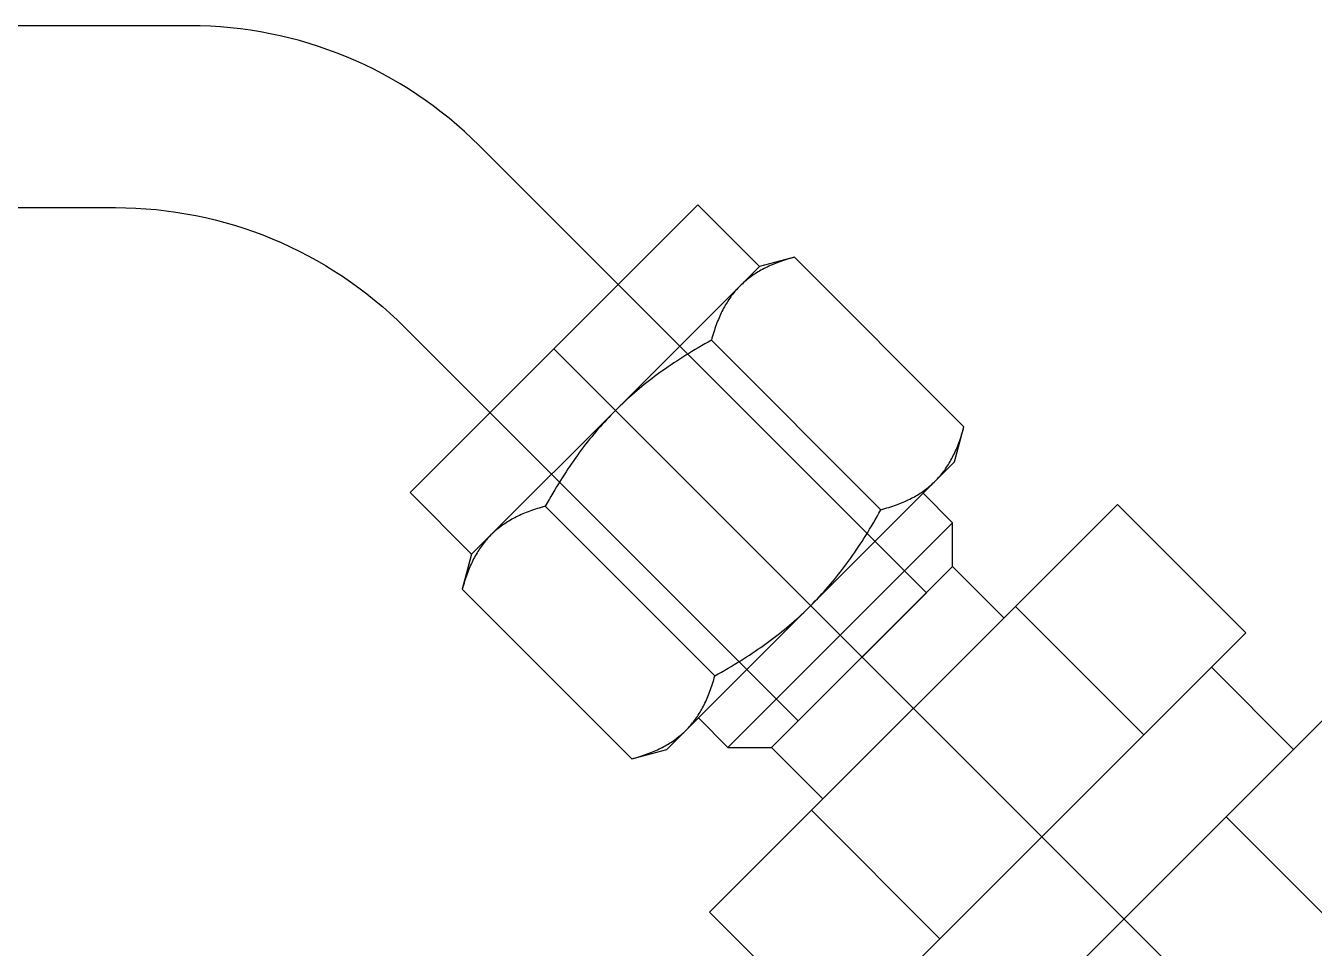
# Model space of a CAD drawing. Header units: inches. Extents: x 5.3 to 31.2, y 3.7 to 34.9.
# Drawn here: x 21.666 to 23.439, y 8.981 to 10.251 of the extents above; entities that cross this region are included whole.
import ezdxf

# ---------------------------------------------------------------- set-up
doc = ezdxf.new("R2010")
doc.units = ezdxf.units.IN
doc.header["$MEASUREMENT"] = 0
doc.linetypes.add('CENTER2', pattern=[28.575, 19.05, -3.175, 3.175, -3.175])
for name, color, linetype in [('.25 tubes', 170, 'Continuous'), ('Swagelok', 7, 'Continuous'), ('TRDETAIL3', 7, 'Continuous'), ('TRMODEL1', 7, 'Continuous')]:
    doc.layers.add(name, color=color, linetype=linetype)

# ---------------------------------------------------------------- blocks, each defined once
blk = doc.blocks.new('SS-CHS4-13')
at = {"layer": 'TRDETAIL3', "color": 4, "linetype": 'CENTER2'}
blk.add_line((-2.43, 0), (0, 0), dxfattribs=at)
at = {"layer": 'TRMODEL1', "color": 7, "linetype": 'Continuous'}
for p, q in [((-0.95, 0.3969), (-0.95, 0.1985)), ((-0.7, 0.3969), (-0.95, 0.3969)), ((-0.7, 0.1985), (-0.7, 0.3969)), ((-0.475, 0.3233), (-0.5, 0.28)), ((-0.4764, 0.3208), (-0.4779, 0.3182)), ((-0.475, 0.3233), (-0.4764, 0.3208)), ((-0.475, 0.3233), (-0.145, 0.3233)), ((-0.1436, 0.3208), (-0.145, 0.3233)), ((-0.12, 0.28), (-0.145, 0.3233)), ((-0.1421, 0.3182), (-0.1436, 0.3208)), ((-0.4853, 0.3035), (-0.4864, 0.3011)), ((-0.4842, 0.3059), (-0.4853, 0.3035)), ((-0.483, 0.3083), (-0.4842, 0.3059)), ((-0.4818, 0.3108), (-0.483, 0.3083)), ((-0.4805, 0.3132), (-0.4818, 0.3108)), ((-0.4792, 0.3157), (-0.4805, 0.3132)), ((-0.4779, 0.3182), (-0.4792, 0.3157)), ((-0.1408, 0.3157), (-0.1421, 0.3182)), ((-0.1395, 0.3132), (-0.1408, 0.3157)), ((-0.1382, 0.3108), (-0.1395, 0.3132)), ((-0.137, 0.3083), (-0.1382, 0.3108)), ((-0.1358, 0.3059), (-0.137, 0.3083)), ((-0.1347, 0.3035), (-0.1358, 0.3059)), ((-0.1336, 0.3011), (-0.1347, 0.3035)), ((-0.4928, 0.2848), (-0.4935, 0.2826)), ((-0.492, 0.2871), (-0.4928, 0.2848)), ((-0.4912, 0.2894), (-0.492, 0.2871)), ((-0.4903, 0.2917), (-0.4912, 0.2894)), ((-0.4894, 0.2941), (-0.4903, 0.2917)), ((-0.4884, 0.2964), (-0.4894, 0.2941)), ((-0.4874, 0.2987), (-0.4884, 0.2964)), ((-0.4864, 0.3011), (-0.4874, 0.2987)), ((-0.1326, 0.2987), (-0.1336, 0.3011)), ((-0.1316, 0.2964), (-0.1326, 0.2987)), ((-0.1306, 0.2941), (-0.1316, 0.2964)), ((-0.1297, 0.2917), (-0.1306, 0.2941)), ((-0.1288, 0.2894), (-0.1297, 0.2917)), ((-0.128, 0.2871), (-0.1288, 0.2894)), ((-0.1272, 0.2848), (-0.128, 0.2871)), ((-0.1265, 0.2826), (-0.1272, 0.2848)), ((-0.5, 0.2425), (-0.5, 0.28)), ((-0.4976, 0.2669), (-0.498, 0.2646)), ((-0.4971, 0.2691), (-0.4976, 0.2669)), ((-0.4966, 0.2713), (-0.4971, 0.2691)), ((-0.4961, 0.2735), (-0.4966, 0.2713)), ((-0.4955, 0.2758), (-0.4961, 0.2735)), ((-0.4949, 0.278), (-0.4955, 0.2758)), ((-0.4942, 0.2803), (-0.4949, 0.278)), ((-0.4935, 0.2826), (-0.4942, 0.2803)), ((-0.1258, 0.2803), (-0.1265, 0.2826)), ((-0.1251, 0.278), (-0.1258, 0.2803)), ((-0.1245, 0.2758), (-0.1251, 0.278)), ((-0.1239, 0.2735), (-0.1245, 0.2758)), ((-0.1234, 0.2713), (-0.1239, 0.2735)), ((-0.1229, 0.2691), (-0.1234, 0.2713)), ((-0.1224, 0.2669), (-0.1229, 0.2691)), ((-0.122, 0.2646), (-0.1224, 0.2669)), ((-0.12, 0.28), (-0.12, 0.2425)), ((0, 0.28), (-0.12, 0.28)), ((0, -0.28), (0, 0.28)), ((-0.4998, 0.2491), (-0.4999, 0.2469)), ((-0.4997, 0.2514), (-0.4998, 0.2491)), ((-0.4995, 0.2536), (-0.4997, 0.2514)), ((-0.4993, 0.2558), (-0.4995, 0.2536)), ((-0.499, 0.258), (-0.4993, 0.2558)), ((-0.4987, 0.2602), (-0.499, 0.258)), ((-0.4984, 0.2624), (-0.4987, 0.2602)), ((-0.498, 0.2646), (-0.4984, 0.2624)), ((-0.1216, 0.2624), (-0.122, 0.2646)), ((-0.1213, 0.2602), (-0.1216, 0.2624)), ((-0.121, 0.258), (-0.1213, 0.2602)), ((-0.1207, 0.2558), (-0.121, 0.258)), ((-0.1205, 0.2536), (-0.1207, 0.2558)), ((-0.1203, 0.2514), (-0.1205, 0.2536)), ((-0.1202, 0.2491), (-0.1203, 0.2514)), ((-0.1201, 0.2469), (-0.1202, 0.2491)), ((-0.4999, 0.2469), (-0.5, 0.2447)), ((-0.5, 0.2447), (-0.5, 0.2425)), ((-0.5, 0.2425), (-0.5, 0.2403)), ((-0.5, 0), (-0.5, 0.2425)), ((-0.5, 0.2403), (-0.4999, 0.238)), ((-0.4999, 0.238), (-0.4998, 0.2358)), ((-0.4998, 0.2358), (-0.4997, 0.2336)), ((-0.4997, 0.2336), (-0.4995, 0.2314)), ((-0.4995, 0.2314), (-0.4993, 0.2292)), ((-0.1207, 0.2292), (-0.1205, 0.2314)), ((-0.1205, 0.2314), (-0.1203, 0.2336)), ((-0.1203, 0.2336), (-0.1202, 0.2358)), ((-0.1202, 0.2358), (-0.1201, 0.238)), ((-0.12, 0.2447), (-0.1201, 0.2469)), ((-0.1201, 0.238), (-0.12, 0.2403)), ((-0.12, 0.2425), (-0.12, 0.2447)), ((-0.12, 0.2425), (-0.12, 0)), ((-0.12, 0.2403), (-0.12, 0.2425)), ((-0.5575, 0.2187), (-0.6, 0.1762)), ((-0.5575, -0.2188), (-0.5575, 0.2187)), ((-0.5, 0.2187), (-0.5575, 0.2187)), ((-0.4993, 0.2292), (-0.499, 0.227)), ((-0.499, 0.227), (-0.4987, 0.2248)), ((-0.4987, 0.2248), (-0.4984, 0.2226)), ((-0.4984, 0.2226), (-0.498, 0.2203)), ((-0.498, 0.2203), (-0.4976, 0.2181)), ((-0.4976, 0.2181), (-0.4971, 0.2159)), ((-0.4971, 0.2159), (-0.4966, 0.2137)), ((-0.4966, 0.2137), (-0.4961, 0.2114)), ((-0.1239, 0.2114), (-0.1234, 0.2137)), ((-0.1234, 0.2137), (-0.1229, 0.2159)), ((-0.1229, 0.2159), (-0.1224, 0.2181)), ((-0.1224, 0.2181), (-0.122, 0.2203)), ((-0.122, 0.2203), (-0.1216, 0.2226)), ((-0.1216, 0.2226), (-0.1213, 0.2248)), ((-0.1213, 0.2248), (-0.121, 0.227)), ((-0.121, 0.227), (-0.1207, 0.2292)), ((-1.11, -0.1985), (-1.11, 0.1985)), ((-0.95, 0.1985), (-0.95, -0.1985)), ((-0.7, 0.1985), (-0.95, 0.1985)), ((-0.7, -0.1985), (-0.7, 0.1985)), ((-0.4961, 0.2114), (-0.4955, 0.2092)), ((-0.4955, 0.2092), (-0.4949, 0.2069)), ((-0.4949, 0.2069), (-0.4942, 0.2047)), ((-0.4942, 0.2047), (-0.4935, 0.2024)), ((-0.4935, 0.2024), (-0.4928, 0.2001)), ((-0.4928, 0.2001), (-0.492, 0.1979)), ((-0.492, 0.1979), (-0.4912, 0.1956)), ((-0.4912, 0.1956), (-0.4903, 0.1932)), ((-0.1297, 0.1932), (-0.1288, 0.1956)), ((-0.1288, 0.1956), (-0.128, 0.1979)), ((-0.128, 0.1979), (-0.1272, 0.2001)), ((-0.1272, 0.2001), (-0.1265, 0.2024)), ((-0.1265, 0.2024), (-0.1258, 0.2047)), ((-0.1258, 0.2047), (-0.1251, 0.2069)), ((-0.1251, 0.2069), (-0.1245, 0.2092)), ((-0.1245, 0.2092), (-0.1239, 0.2114)), ((-0.4903, 0.1932), (-0.4894, 0.1909)), ((-0.4894, 0.1909), (-0.4884, 0.1886)), ((-0.4884, 0.1886), (-0.4874, 0.1862)), ((-0.4874, 0.1862), (-0.4864, 0.1839)), ((-0.4864, 0.1839), (-0.4853, 0.1815)), ((-0.4853, 0.1815), (-0.4842, 0.1791)), ((-0.4842, 0.1791), (-0.483, 0.1766)), ((-0.137, 0.1766), (-0.1358, 0.1791)), ((-0.1358, 0.1791), (-0.1347, 0.1815)), ((-0.1347, 0.1815), (-0.1336, 0.1839)), ((-0.1336, 0.1839), (-0.1326, 0.1862)), ((-0.1326, 0.1862), (-0.1316, 0.1886)), ((-0.1316, 0.1886), (-0.1306, 0.1909)), ((-0.1306, 0.1909), (-0.1297, 0.1932)), ((-0.6, 0.1762), (-0.7, 0.1762)), ((-0.6, -0.1762), (-0.6, 0.1762)), ((-0.483, 0.1766), (-0.4818, 0.1742)), ((-0.4818, 0.1742), (-0.4805, 0.1717)), ((-0.4805, 0.1717), (-0.4792, 0.1693)), ((-0.4792, 0.1693), (-0.4779, 0.1667)), ((-0.4779, 0.1667), (-0.4764, 0.1642)), ((-0.4764, 0.1642), (-0.475, 0.1617)), ((-0.475, 0.1617), (-0.4764, 0.1565)), ((-0.475, 0.1617), (-0.145, 0.1617)), ((-0.145, 0.1617), (-0.1436, 0.1642)), ((-0.1436, 0.1565), (-0.145, 0.1617)), ((-0.1436, 0.1642), (-0.1421, 0.1667)), ((-0.1421, 0.1667), (-0.1408, 0.1693)), ((-0.1408, 0.1693), (-0.1395, 0.1717)), ((-0.1395, 0.1717), (-0.1382, 0.1742)), ((-0.1382, 0.1742), (-0.137, 0.1766)), ((-0.4792, 0.1465), (-0.4805, 0.1415)), ((-0.4779, 0.1515), (-0.4792, 0.1465)), ((-0.4764, 0.1565), (-0.4779, 0.1515)), ((-0.1421, 0.1515), (-0.1436, 0.1565)), ((-0.1408, 0.1465), (-0.1421, 0.1515)), ((-0.1395, 0.1415), (-0.1408, 0.1465)), ((-0.4842, 0.1268), (-0.4853, 0.122)), ((-0.483, 0.1317), (-0.4842, 0.1268)), ((-0.4818, 0.1366), (-0.483, 0.1317)), ((-0.4805, 0.1415), (-0.4818, 0.1366)), ((-0.1382, 0.1366), (-0.1395, 0.1415)), ((-0.137, 0.1317), (-0.1382, 0.1366)), ((-0.1358, 0.1268), (-0.137, 0.1317)), ((-0.1347, 0.122), (-0.1358, 0.1268)), ((-0.4884, 0.1078), (-0.4894, 0.1031)), ((-0.4874, 0.1125), (-0.4884, 0.1078)), ((-0.4864, 0.1173), (-0.4874, 0.1125)), ((-0.4853, 0.122), (-0.4864, 0.1173)), ((-0.1336, 0.1173), (-0.1347, 0.122)), ((-0.1326, 0.1125), (-0.1336, 0.1173)), ((-0.1316, 0.1078), (-0.1326, 0.1125)), ((-0.1306, 0.1031), (-0.1316, 0.1078)), ((-0.492, 0.0893), (-0.4928, 0.0847)), ((-0.4912, 0.0939), (-0.492, 0.0893)), ((-0.4903, 0.0985), (-0.4912, 0.0939)), ((-0.4894, 0.1031), (-0.4903, 0.0985)), ((-0.1297, 0.0985), (-0.1306, 0.1031)), ((-0.1288, 0.0939), (-0.1297, 0.0985)), ((-0.128, 0.0893), (-0.1288, 0.0939)), ((-0.1272, 0.0847), (-0.128, 0.0893)), ((-0.4949, 0.0711), (-0.4955, 0.0666)), ((-0.4942, 0.0756), (-0.4949, 0.0711)), ((-0.4935, 0.0801), (-0.4942, 0.0756)), ((-0.4928, 0.0847), (-0.4935, 0.0801)), ((-0.1265, 0.0801), (-0.1272, 0.0847)), ((-0.1258, 0.0756), (-0.1265, 0.0801)), ((-0.1251, 0.0711), (-0.1258, 0.0756)), ((-0.1245, 0.0666), (-0.1251, 0.0711)), ((-0.4966, 0.0576), (-0.4971, 0.0532)), ((-0.4961, 0.0621), (-0.4966, 0.0576)), ((-0.4955, 0.0666), (-0.4961, 0.0621)), ((-0.1239, 0.0621), (-0.1245, 0.0666)), ((-0.1234, 0.0576), (-0.1239, 0.0621)), ((-0.1229, 0.0532), (-0.1234, 0.0576)), ((-0.4984, 0.0399), (-0.4987, 0.0354)), ((-0.498, 0.0443), (-0.4984, 0.0399)), ((-0.4976, 0.0487), (-0.498, 0.0443)), ((-0.4971, 0.0532), (-0.4976, 0.0487)), ((-0.1224, 0.0487), (-0.1229, 0.0532)), ((-0.122, 0.0443), (-0.1224, 0.0487)), ((-0.1216, 0.0399), (-0.122, 0.0443)), ((-0.1213, 0.0354), (-0.1216, 0.0399)), ((-0.4997, 0.0177), (-0.4998, 0.0133)), ((-0.4995, 0.0222), (-0.4997, 0.0177)), ((-0.4993, 0.0266), (-0.4995, 0.0222)), ((-0.499, 0.031), (-0.4993, 0.0266)), ((-0.4987, 0.0354), (-0.499, 0.031)), ((-0.121, 0.031), (-0.1213, 0.0354)), ((-0.1207, 0.0266), (-0.121, 0.031)), ((-0.1205, 0.0222), (-0.1207, 0.0266)), ((-0.1203, 0.0177), (-0.1205, 0.0222)), ((-0.1202, 0.0133), (-0.1203, 0.0177)), ((-0.4999, 0.0089), (-0.5, 0.0044)), ((-0.5, 0.0044), (-0.5, 0)), ((-0.5, 0), (-0.5, -0.0044)), ((-0.5, -0.2425), (-0.5, 0)), ((-0.4998, 0.0133), (-0.4999, 0.0089)), ((-0.1201, 0.0089), (-0.1202, 0.0133)), ((-0.12, 0.0044), (-0.1201, 0.0089)), ((-0.12, 0), (-0.12, 0.0044)), ((-0.12, -0.0044), (-0.12, 0)), ((-0.12, 0), (-0.12, -0.2425)), ((-0.5, -0.0044), (-0.4999, -0.0089)), ((-0.4999, -0.0089), (-0.4998, -0.0133)), ((-0.4998, -0.0133), (-0.4997, -0.0177)), ((-0.1203, -0.0177), (-0.1202, -0.0133)), ((-0.1202, -0.0133), (-0.1201, -0.0089)), ((-0.1201, -0.0089), (-0.12, -0.0044)), ((-0.4997, -0.0177), (-0.4995, -0.0222)), ((-0.4995, -0.0222), (-0.4993, -0.0266)), ((-0.4993, -0.0266), (-0.499, -0.031)), ((-0.499, -0.031), (-0.4987, -0.0354)), ((-0.4987, -0.0354), (-0.4984, -0.0399)), ((-0.1216, -0.0399), (-0.1213, -0.0354)), ((-0.1213, -0.0354), (-0.121, -0.031)), ((-0.121, -0.031), (-0.1207, -0.0266)), ((-0.1207, -0.0266), (-0.1205, -0.0222)), ((-0.1205, -0.0222), (-0.1203, -0.0177)), ((-0.4984, -0.0399), (-0.498, -0.0443)), ((-0.498, -0.0443), (-0.4976, -0.0487)), ((-0.4976, -0.0487), (-0.4971, -0.0532)), ((-0.4971, -0.0532), (-0.4966, -0.0576)), ((-0.1234, -0.0576), (-0.1229, -0.0532)), ((-0.1229, -0.0532), (-0.1224, -0.0487)), ((-0.1224, -0.0487), (-0.122, -0.0443)), ((-0.122, -0.0443), (-0.1216, -0.0399)), ((-0.4966, -0.0576), (-0.4961, -0.0621)), ((-0.4961, -0.0621), (-0.4955, -0.0666)), ((-0.4955, -0.0666), (-0.4949, -0.0711)), ((-0.1251, -0.0711), (-0.1245, -0.0666)), ((-0.1245, -0.0666), (-0.1239, -0.0621)), ((-0.1239, -0.0621), (-0.1234, -0.0576)), ((-0.4949, -0.0711), (-0.4942, -0.0756)), ((-0.4942, -0.0756), (-0.4935, -0.0801)), ((-0.4935, -0.0801), (-0.4928, -0.0847)), ((-0.4928, -0.0847), (-0.492, -0.0893)), ((-0.128, -0.0893), (-0.1272, -0.0847)), ((-0.1272, -0.0847), (-0.1265, -0.0801)), ((-0.1265, -0.0801), (-0.1258, -0.0756)), ((-0.1258, -0.0756), (-0.1251, -0.0711)), ((-0.492, -0.0893), (-0.4912, -0.0939)), ((-0.4912, -0.0939), (-0.4903, -0.0985)), ((-0.4903, -0.0985), (-0.4894, -0.1031)), ((-0.4894, -0.1031), (-0.4884, -0.1078)), ((-0.1316, -0.1078), (-0.1306, -0.1031)), ((-0.1306, -0.1031), (-0.1297, -0.0985)), ((-0.1297, -0.0985), (-0.1288, -0.0939)), ((-0.1288, -0.0939), (-0.128, -0.0893)), ((-0.4884, -0.1078), (-0.4874, -0.1125)), ((-0.4874, -0.1125), (-0.4864, -0.1173)), ((-0.4864, -0.1173), (-0.4853, -0.122)), ((-0.4853, -0.122), (-0.4842, -0.1268)), ((-0.1358, -0.1268), (-0.1347, -0.122)), ((-0.1347, -0.122), (-0.1336, -0.1173)), ((-0.1336, -0.1173), (-0.1326, -0.1125)), ((-0.1326, -0.1125), (-0.1316, -0.1078)), ((-0.4842, -0.1268), (-0.483, -0.1317)), ((-0.483, -0.1317), (-0.4818, -0.1366)), ((-0.4818, -0.1366), (-0.4805, -0.1415)), ((-0.4805, -0.1415), (-0.4792, -0.1465)), ((-0.1408, -0.1465), (-0.1395, -0.1415)), ((-0.1395, -0.1415), (-0.1382, -0.1366)), ((-0.1382, -0.1366), (-0.137, -0.1317)), ((-0.137, -0.1317), (-0.1358, -0.1268)), ((-0.4792, -0.1465), (-0.4779, -0.1515)), ((-0.4779, -0.1515), (-0.4764, -0.1565)), ((-0.4764, -0.1565), (-0.475, -0.1617)), ((-0.145, -0.1617), (-0.1436, -0.1565)), ((-0.1436, -0.1565), (-0.1421, -0.1515)), ((-0.1421, -0.1515), (-0.1408, -0.1465)), ((-0.7, -0.1762), (-0.6, -0.1762)), ((-0.6, -0.1762), (-0.5575, -0.2188)), ((-0.483, -0.1766), (-0.4842, -0.1791)), ((-0.4818, -0.1742), (-0.483, -0.1766)), ((-0.4805, -0.1717), (-0.4818, -0.1742)), ((-0.4792, -0.1693), (-0.4805, -0.1717)), ((-0.4779, -0.1667), (-0.4792, -0.1693)), ((-0.4764, -0.1642), (-0.4779, -0.1667)), ((-0.475, -0.1617), (-0.4764, -0.1642)), ((-0.475, -0.1617), (-0.145, -0.1617)), ((-0.1436, -0.1642), (-0.145, -0.1617)), ((-0.1421, -0.1667), (-0.1436, -0.1642)), ((-0.1408, -0.1693), (-0.1421, -0.1667)), ((-0.1395, -0.1717), (-0.1408, -0.1693)), ((-0.1382, -0.1742), (-0.1395, -0.1717)), ((-0.137, -0.1766), (-0.1382, -0.1742)), ((-0.1358, -0.1791), (-0.137, -0.1766)), ((-0.4903, -0.1932), (-0.4912, -0.1956)), ((-0.4894, -0.1909), (-0.4903, -0.1932)), ((-0.4884, -0.1886), (-0.4894, -0.1909)), ((-0.4874, -0.1862), (-0.4884, -0.1886)), ((-0.4864, -0.1839), (-0.4874, -0.1862)), ((-0.4853, -0.1815), (-0.4864, -0.1839)), ((-0.4842, -0.1791), (-0.4853, -0.1815)), ((-0.1347, -0.1815), (-0.1358, -0.1791)), ((-0.1336, -0.1839), (-0.1347, -0.1815)), ((-0.1326, -0.1862), (-0.1336, -0.1839)), ((-0.1316, -0.1886), (-0.1326, -0.1862)), ((-0.1306, -0.1909), (-0.1316, -0.1886)), ((-0.1297, -0.1932), (-0.1306, -0.1909)), ((-0.1288, -0.1956), (-0.1297, -0.1932)), ((-1.58, -0.1985), (-1.11, -0.1985)), ((-1.11, -0.3969), (-1.11, -0.1985)), ((-0.95, -0.1985), (-0.95, -0.3969)), ((-0.7, -0.1985), (-0.95, -0.1985)), ((-0.7, -0.3969), (-0.7, -0.1985)), ((-0.4961, -0.2114), (-0.4966, -0.2137)), ((-0.4955, -0.2092), (-0.4961, -0.2114)), ((-0.4949, -0.2069), (-0.4955, -0.2092)), ((-0.4942, -0.2047), (-0.4949, -0.2069)), ((-0.4935, -0.2024), (-0.4942, -0.2047)), ((-0.4928, -0.2001), (-0.4935, -0.2024)), ((-0.492, -0.1979), (-0.4928, -0.2001)), ((-0.4912, -0.1956), (-0.492, -0.1979)), ((-0.128, -0.1979), (-0.1288, -0.1956)), ((-0.1272, -0.2001), (-0.128, -0.1979)), ((-0.1265, -0.2024), (-0.1272, -0.2001)), ((-0.1258, -0.2047), (-0.1265, -0.2024)), ((-0.1251, -0.2069), (-0.1258, -0.2047)), ((-0.1245, -0.2092), (-0.1251, -0.2069)), ((-0.1239, -0.2114), (-0.1245, -0.2092)), ((-0.1234, -0.2137), (-0.1239, -0.2114)), ((-0.5575, -0.2188), (-0.5, -0.2188)), ((-0.4993, -0.2292), (-0.4995, -0.2314)), ((-0.499, -0.227), (-0.4993, -0.2292)), ((-0.4987, -0.2248), (-0.499, -0.227)), ((-0.4984, -0.2226), (-0.4987, -0.2248)), ((-0.498, -0.2203), (-0.4984, -0.2226)), ((-0.4976, -0.2181), (-0.498, -0.2203)), ((-0.4971, -0.2159), (-0.4976, -0.2181)), ((-0.4966, -0.2137), (-0.4971, -0.2159)), ((-0.1229, -0.2159), (-0.1234, -0.2137)), ((-0.1224, -0.2181), (-0.1229, -0.2159)), ((-0.122, -0.2203), (-0.1224, -0.2181)), ((-0.1216, -0.2226), (-0.122, -0.2203)), ((-0.1213, -0.2248), (-0.1216, -0.2226)), ((-0.121, -0.227), (-0.1213, -0.2248)), ((-0.1207, -0.2292), (-0.121, -0.227)), ((-0.1205, -0.2314), (-0.1207, -0.2292)), ((-0.4999, -0.238), (-0.5, -0.2403)), ((-0.5, -0.2403), (-0.5, -0.2425)), ((-0.5, -0.2425), (-0.5, -0.2447)), ((-0.5, -0.28), (-0.5, -0.2425)), ((-0.5, -0.2447), (-0.4999, -0.2469)), ((-0.4998, -0.2358), (-0.4999, -0.238)), ((-0.4999, -0.2469), (-0.4998, -0.2491)), ((-0.4997, -0.2336), (-0.4998, -0.2358)), ((-0.4995, -0.2314), (-0.4997, -0.2336)), ((-0.1203, -0.2336), (-0.1205, -0.2314)), ((-0.1202, -0.2358), (-0.1203, -0.2336)), ((-0.1201, -0.238), (-0.1202, -0.2358)), ((-0.1202, -0.2491), (-0.1201, -0.2469)), ((-0.12, -0.2403), (-0.1201, -0.238)), ((-0.1201, -0.2469), (-0.12, -0.2447)), ((-0.12, -0.2425), (-0.12, -0.2403)), ((-0.12, -0.2447), (-0.12, -0.2425)), ((-0.12, -0.2425), (-0.12, -0.28)), ((-0.4998, -0.2491), (-0.4997, -0.2514)), ((-0.4997, -0.2514), (-0.4995, -0.2536)), ((-0.4995, -0.2536), (-0.4993, -0.2558)), ((-0.4993, -0.2558), (-0.499, -0.258)), ((-0.499, -0.258), (-0.4987, -0.2602)), ((-0.4987, -0.2602), (-0.4984, -0.2624)), ((-0.4984, -0.2624), (-0.498, -0.2646)), ((-0.498, -0.2646), (-0.4976, -0.2669)), ((-0.1224, -0.2669), (-0.122, -0.2646)), ((-0.122, -0.2646), (-0.1216, -0.2624)), ((-0.1216, -0.2624), (-0.1213, -0.2602)), ((-0.1213, -0.2602), (-0.121, -0.258)), ((-0.121, -0.258), (-0.1207, -0.2558)), ((-0.1207, -0.2558), (-0.1205, -0.2536)), ((-0.1205, -0.2536), (-0.1203, -0.2514)), ((-0.1203, -0.2514), (-0.1202, -0.2491)), ((-0.5, -0.28), (-0.475, -0.3233)), ((-0.4976, -0.2669), (-0.4971, -0.2691)), ((-0.4971, -0.2691), (-0.4966, -0.2713)), ((-0.4966, -0.2713), (-0.4961, -0.2735)), ((-0.4961, -0.2735), (-0.4955, -0.2758)), ((-0.4955, -0.2758), (-0.4949, -0.278)), ((-0.4949, -0.278), (-0.4942, -0.2803)), ((-0.4942, -0.2803), (-0.4935, -0.2826)), ((-0.4935, -0.2826), (-0.4928, -0.2848)), ((-0.145, -0.3233), (-0.12, -0.28)), ((-0.1272, -0.2848), (-0.1265, -0.2826)), ((-0.1265, -0.2826), (-0.1258, -0.2803)), ((-0.1258, -0.2803), (-0.1251, -0.278)), ((-0.1251, -0.278), (-0.1245, -0.2758)), ((-0.1245, -0.2758), (-0.1239, -0.2735)), ((-0.1239, -0.2735), (-0.1234, -0.2713)), ((-0.1234, -0.2713), (-0.1229, -0.2691)), ((-0.1229, -0.2691), (-0.1224, -0.2669)), ((-0.12, -0.28), (0, -0.28)), ((-0.4928, -0.2848), (-0.492, -0.2871)), ((-0.492, -0.2871), (-0.4912, -0.2894)), ((-0.4912, -0.2894), (-0.4903, -0.2917)), ((-0.4903, -0.2917), (-0.4894, -0.2941)), ((-0.4894, -0.2941), (-0.4884, -0.2964)), ((-0.4884, -0.2964), (-0.4874, -0.2987)), ((-0.4874, -0.2987), (-0.4864, -0.3011)), ((-0.4864, -0.3011), (-0.4853, -0.3035)), ((-0.1347, -0.3035), (-0.1336, -0.3011)), ((-0.1336, -0.3011), (-0.1326, -0.2987)), ((-0.1326, -0.2987), (-0.1316, -0.2964)), ((-0.1316, -0.2964), (-0.1306, -0.2941)), ((-0.1306, -0.2941), (-0.1297, -0.2917)), ((-0.1297, -0.2917), (-0.1288, -0.2894)), ((-0.1288, -0.2894), (-0.128, -0.2871)), ((-0.128, -0.2871), (-0.1272, -0.2848)), ((-0.4853, -0.3035), (-0.4842, -0.3059)), ((-0.4842, -0.3059), (-0.483, -0.3083)), ((-0.483, -0.3083), (-0.4818, -0.3108)), ((-0.4818, -0.3108), (-0.4805, -0.3132)), ((-0.4805, -0.3132), (-0.4792, -0.3157)), ((-0.4792, -0.3157), (-0.4779, -0.3182)), ((-0.4779, -0.3182), (-0.4764, -0.3208)), ((-0.1436, -0.3208), (-0.1421, -0.3182)), ((-0.1421, -0.3182), (-0.1408, -0.3157)), ((-0.1408, -0.3157), (-0.1395, -0.3132)), ((-0.1395, -0.3132), (-0.1382, -0.3108)), ((-0.1382, -0.3108), (-0.137, -0.3083)), ((-0.137, -0.3083), (-0.1358, -0.3059)), ((-0.1358, -0.3059), (-0.1347, -0.3035)), ((-1.11, -0.33), (-0.95, -0.33)), ((-0.4764, -0.3208), (-0.475, -0.3233)), ((-0.475, -0.3233), (-0.145, -0.3233)), ((-0.145, -0.3233), (-0.1436, -0.3208)), ((-0.7, -0.3969), (-0.95, -0.3969))]:
    blk.add_line(p, q, dxfattribs=at)
blk = doc.blocks.new('SS-CHS4-KZ-13')
at = {"rotation": 180}
blk.add_blockref('SS-CHS4-13', (-0.987, 2.2342), dxfattribs=at)

msp = doc.modelspace()

# ---------------------------------------------------------------- linework, layer by layer
at = {"layer": '.25 tubes'}
msp.add_lwpolyline([(21.0213, 10.0009), (21.7893, 10.0009, -0.198912), (22.1871, 9.8362), (22.7289, 9.2944), (22.9053, 9.4708), (22.2897, 10.0865, 0.198912), (21.8919, 10.2512), (21.0213, 10.2512)], format="xyb", close=True, dxfattribs=at)

# ---------------------------------------------------------------- block references
at = {"layer": 'Swagelok', "rotation": 315}
msp.add_blockref('SS-CHS4-KZ-13', (21.5106, 7.5288), dxfattribs=at)

doc.saveas('drawing.dxf')
